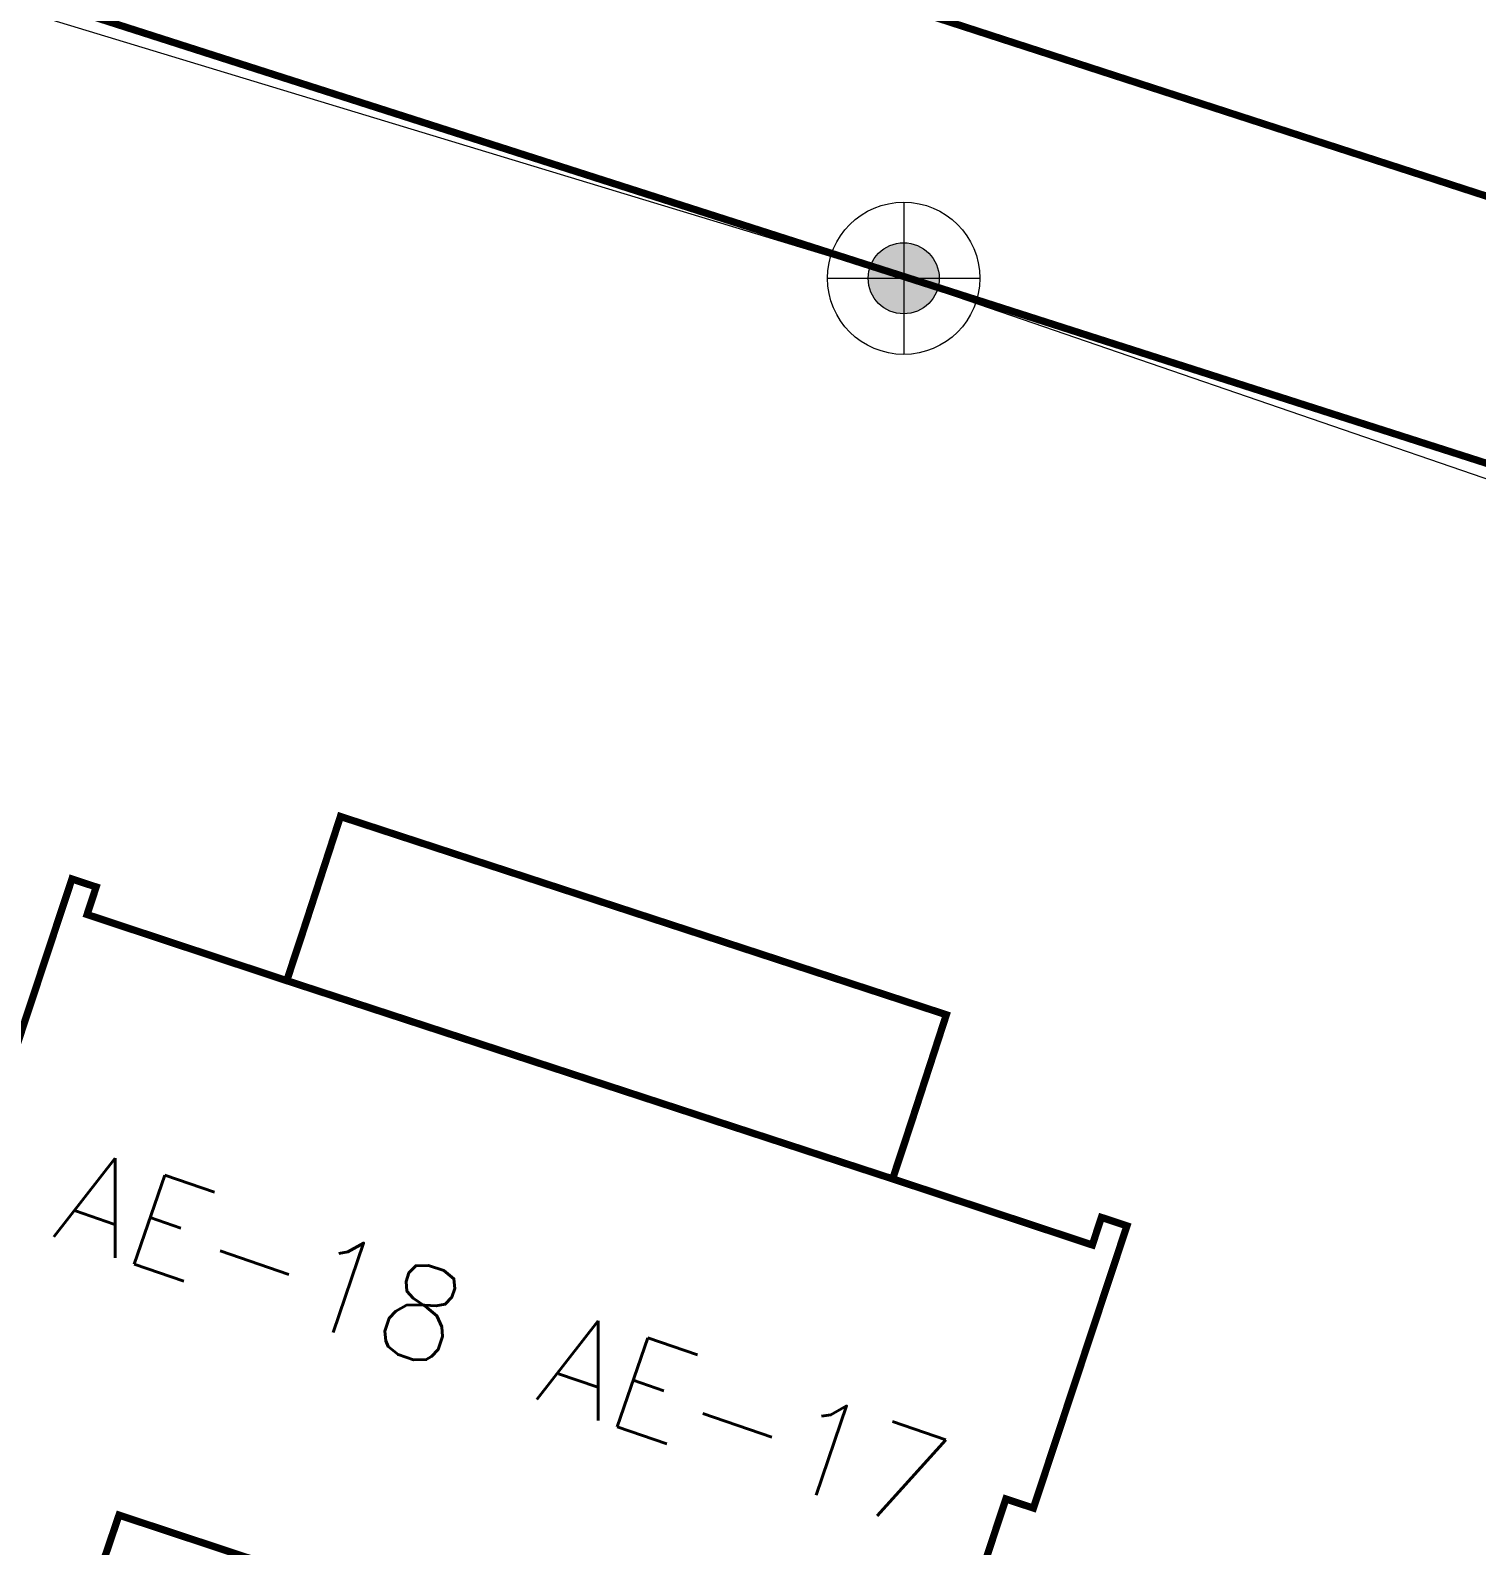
# Model space of a CAD drawing. Header units: inches. Extents: x 350994 to 353538, y 1581369 to 1583842.
# Drawn here: x 351484.93 to 351504.87, y 1583225.29 to 1583246.19 of the extents above; entities that cross this region are included whole.
import ezdxf
from ezdxf.enums import TextEntityAlignment as Align

# ---------------------------------------------------------------- set-up
doc = ezdxf.new("R2010")
doc.units = ezdxf.units.IN
doc.header["$MEASUREMENT"] = 0
doc.linetypes.add('1', pattern=[0])
for name, color, linetype in [('BOUNDARY', 5, 'Continuous'), ('BULDING', 5, '1'), ('EP TF', 5, 'Continuous'), ("ROAD'S", 1, '1')]:
    doc.layers.add(name, color=color, linetype=linetype)
doc.styles.add('ROMANS', font='ROMANS.shx')
doc.styles.get("Standard").update_dxf_attribs({"font": 'arial.ttf'})
doc.linetypes.add('SILT_FENCE', pattern='A,0.5,-0.2,["EP",Standard,S=0.1,R=0,X=-0.1,Y=-0.05],-0.2', length=0.9)

# ---------------------------------------------------------------- blocks, each defined once
blk = doc.blocks.new('EP1')
at = {"layer": 'EP TF', "lineweight": 5}
h = blk.add_hatch(color=252, dxfattribs=at)
edge = h.paths.add_edge_path()
edge.add_arc((351339.771, 1583222.914), 0.49, 0, 360)
at = {"layer": 'EP TF', "color": 252, "lineweight": 5}
for points in [[(351339.771, 1583223.964), (351339.771, 1583221.864)], [(351338.721, 1583222.914), (351340.821, 1583222.914)]]:
    blk.add_lwpolyline(points, dxfattribs=at)
for radius in [1.05, 0.49]:
    blk.add_circle((351339.771, 1583222.914), radius, dxfattribs=at)

msp = doc.modelspace()

# ---------------------------------------------------------------- linework, layer by layer
at = {"layer": 'BOUNDARY', "lineweight": 5, "const_width": 0.1, "elevation": 100.418}
for points in [[(351482.241, 1583224.644), (351483.489, 1583228.413), (351483.868, 1583228.287), (351484.591, 1583230.47), (351484.212, 1583230.596), (351485.5, 1583234.488), (351485.834, 1583234.378), (351485.709, 1583233.998), (351488.462, 1583233.086), (351488.713, 1583233.846), (351489.202, 1583235.35), (351497.556, 1583232.616), (351497.067, 1583231.112), (351497.067, 1583231.112), (351496.816, 1583230.352), (351499.569, 1583229.441), (351499.694, 1583229.821), (351500.046, 1583229.704), (351498.757, 1583225.812), (351498.377, 1583225.938), (351497.654, 1583223.754)], [(351488.462, 1583233.086), (351496.816, 1583230.352)], [(351493.751, 1583223.198), (351486.149, 1583225.715), (351485.428, 1583223.588)]]:
    msp.add_lwpolyline(points, dxfattribs=at)
at = {"layer": 'EP TF', "color": 252, "linetype": 'SILT_FENCE', "lineweight": 5, "ltscale": 6, "elevation": 98.457}
msp.add_lwpolyline([(351390.184, 1583276.102), (351444.617, 1583258.982), (351470.489, 1583250.813), (351496.968, 1583242.772), (351522.244, 1583234.082), (351548.566, 1583225.918), (351548.566, 1583225.918)], dxfattribs=at)
at = {"layer": "ROAD'S", "lineweight": 5, "const_width": 0.1}
for points in [[(351566.837, 1583288.695), (351587.368, 1583281.612), (351589.749, 1583279.92), (351590.972, 1583277.627), (351589.879, 1583272.789), (351572.923, 1583223.021), (351570.49, 1583222.806), (351567.784, 1583223.345), (351562.174, 1583225.354), (351463.672, 1583257.317), (351394.003, 1583279.224), (351390.857, 1583283.441), (351391.809, 1583287.12), (351391.809, 1583287.12), (351391.95, 1583287.665), (351407.18, 1583340.371), (351411.724, 1583342.339), (351413.567, 1583341.782), (351482.492, 1583317.608), (351515.964, 1583306.247), (351528.201, 1583302.025)], [(351393.06, 1583275.668), (351462.322, 1583253.905), (351560.885, 1583222.306), (351564.853, 1583220.437), (351568.311, 1583218.792), (351570.496, 1583215.695), (351570.496, 1583215.695), (351555.306, 1583169.633)]]:
    msp.add_lwpolyline(points, dxfattribs=at)

# ---------------------------------------------------------------- block references
at = {"layer": 'EP TF', "color": 1, "lineweight": 5}
msp.add_blockref('EP1', (157.197, 19.859, 98.457), dxfattribs=at)

# ---------------------------------------------------------------- texts
at = {"layer": 'BULDING', "color": 0, "linetype": 'Continuous', "lineweight": 9, "style": 'ROMANS'}
for s, p in [('AE-18', (351488.125, 1583229.257, -8.051)), ('AE-17', (351494.784, 1583227.013, -8.051))]:
    msp.add_text(s, height=1.3, rotation=341.0931, dxfattribs=at).set_placement(p, align=Align.MIDDLE_CENTER)

doc.saveas('drawing.dxf')
